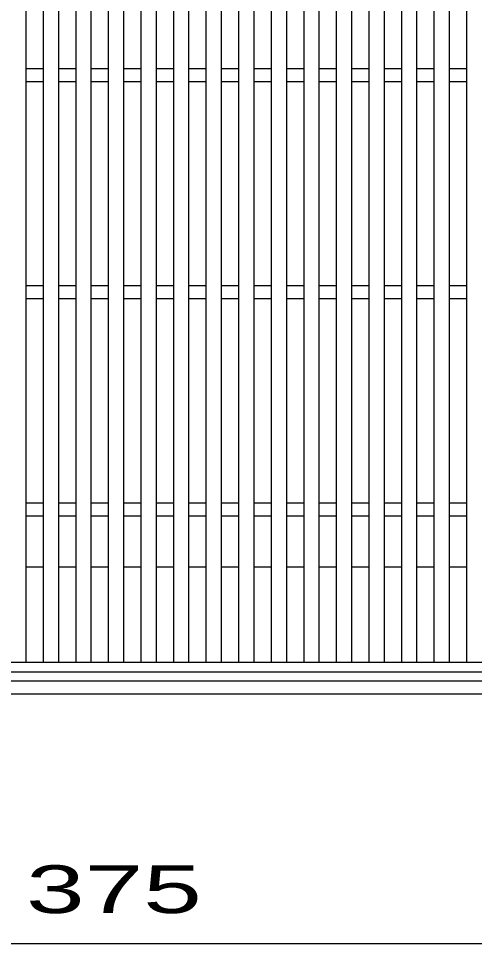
# Model space of a CAD drawing. Units: millimetres, scale not verified. Extents: x -1820 to 1731, y -1282 to 1054.
# Drawn here: x -1154 to -944, y -251 to 175 of the extents above; entities that cross this region are included whole.
import ezdxf
from ezdxf.enums import TextEntityAlignment as Align

# ---------------------------------------------------------------- set-up
doc = ezdxf.new("R2010")
doc.units = ezdxf.units.MM
doc.header["$LTSCALE"] = 10
for name, color, linetype, lineweight in [('16', 3, 'Continuous', 25), ('19', 6, 'Continuous', 25), ('22', 2, 'Continuous', 25)]:
    doc.layers.add(name, color=color, linetype=linetype, lineweight=lineweight)
doc.styles.add('ベクトル', font='')
doc.styles.get('ベクトル').set_extended_font_data('ベクトル')

msp = doc.modelspace()

# ---------------------------------------------------------------- linework, layer by layer
at = {"layer": '16'}
for p, q in [((-1150.5, -121.5), (-1150.5, 419.5)), ((-1142.5, -121.5), (-1142.5, 419.5)), ((-1135.5, -121.5), (-1135.5, 419.5)), ((-1127.5, -121.5), (-1127.5, 419.5)), ((-1120.5, -121.5), (-1120.5, 419.5)), ((-1112.5, -121.5), (-1112.5, 419.5)), ((-1105.5, -121.5), (-1105.5, 419.5)), ((-1097.5, -121.5), (-1097.5, 419.5)), ((-1090.5, -121.5), (-1090.5, 419.5)), ((-1082.5, -121.5), (-1082.5, 419.5)), ((-1075.5, -121.5), (-1075.5, 419.5)), ((-1067.5, -121.5), (-1067.5, 419.5)), ((-1060.5, -121.5), (-1060.5, 419.5)), ((-1052.5, -121.5), (-1052.5, 419.5)), ((-1045.5, -121.5), (-1045.5, 419.5)), ((-1037.5, -121.5), (-1037.5, 419.5)), ((-1030.5, -121.5), (-1030.5, 419.5)), ((-1022.5, -121.5), (-1022.5, 419.5)), ((-1015.5, -121.5), (-1015.5, 419.5)), ((-1007.5, -121.5), (-1007.5, 419.5)), ((-1000.5, -121.5), (-1000.5, 419.5)), ((-992.5, -121.5), (-992.5, 419.5)), ((-985.5, -121.5), (-985.5, 419.5)), ((-977.5, -121.5), (-977.5, 419.5)), ((-970.5, -121.5), (-970.5, 419.5)), ((-962.5, -121.5), (-962.5, 419.5)), ((-955.5, -121.5), (-955.5, 419.5)), ((-947.5, -121.5), (-947.5, 419.5)), ((-1150.5, 152), (-1142.5, 152)), ((-1135.5, 152), (-1127.5, 152)), ((-1120.5, 152), (-1112.5, 152)), ((-1105.5, 152), (-1097.5, 152)), ((-1090.5, 152), (-1082.5, 152)), ((-1075.5, 152), (-1067.5, 152)), ((-1060.5, 152), (-1052.5, 152)), ((-1045.5, 152), (-1037.5, 152)), ((-1030.5, 152), (-1022.5, 152)), ((-1015.5, 152), (-1007.5, 152)), ((-1000.5, 152), (-992.5, 152)), ((-985.5, 152), (-977.5, 152)), ((-970.5, 152), (-962.5, 152)), ((-955.5, 152), (-947.5, 152)), ((-1150.5, 146), (-1142.5, 146)), ((-1135.5, 146), (-1127.5, 146)), ((-1120.5, 146), (-1112.5, 146)), ((-1105.5, 146), (-1097.5, 146)), ((-1090.5, 146), (-1082.5, 146)), ((-1075.5, 146), (-1067.5, 146)), ((-1060.5, 146), (-1052.5, 146)), ((-1045.5, 146), (-1037.5, 146)), ((-1030.5, 146), (-1022.5, 146)), ((-1015.5, 146), (-1007.5, 146)), ((-1000.5, 146), (-992.5, 146)), ((-985.5, 146), (-977.5, 146)), ((-970.5, 146), (-962.5, 146)), ((-955.5, 146), (-947.5, 146)), ((-1150.5, 52), (-1142.5, 52)), ((-1135.5, 52), (-1127.5, 52)), ((-1120.5, 52), (-1112.5, 52)), ((-1105.5, 52), (-1097.5, 52)), ((-1090.5, 52), (-1082.5, 52)), ((-1075.5, 52), (-1067.5, 52)), ((-1060.5, 52), (-1052.5, 52)), ((-1045.5, 52), (-1037.5, 52)), ((-1030.5, 52), (-1022.5, 52)), ((-1015.5, 52), (-1007.5, 52)), ((-1000.5, 52), (-992.5, 52)), ((-985.5, 52), (-977.5, 52)), ((-970.5, 52), (-962.5, 52)), ((-955.5, 52), (-947.5, 52)), ((-1150.5, 46), (-1142.5, 46)), ((-1135.5, 46), (-1127.5, 46)), ((-1120.5, 46), (-1112.5, 46)), ((-1105.5, 46), (-1097.5, 46)), ((-1090.5, 46), (-1082.5, 46)), ((-1075.5, 46), (-1067.5, 46)), ((-1060.5, 46), (-1052.5, 46)), ((-1045.5, 46), (-1037.5, 46)), ((-1030.5, 46), (-1022.5, 46)), ((-1015.5, 46), (-1007.5, 46)), ((-1000.5, 46), (-992.5, 46)), ((-985.5, 46), (-977.5, 46)), ((-970.5, 46), (-962.5, 46)), ((-955.5, 46), (-947.5, 46)), ((-1150.5, -48), (-1142.5, -48)), ((-1135.5, -48), (-1127.5, -48)), ((-1120.5, -48), (-1112.5, -48)), ((-1105.5, -48), (-1097.5, -48)), ((-1090.5, -48), (-1082.5, -48)), ((-1075.5, -48), (-1067.5, -48)), ((-1060.5, -48), (-1052.5, -48)), ((-1045.5, -48), (-1037.5, -48)), ((-1030.5, -48), (-1022.5, -48)), ((-1015.5, -48), (-1007.5, -48)), ((-1000.5, -48), (-992.5, -48)), ((-985.5, -48), (-977.5, -48)), ((-970.5, -48), (-962.5, -48)), ((-955.5, -48), (-947.5, -48)), ((-1150.5, -54), (-1142.5, -54)), ((-1135.5, -54), (-1127.5, -54)), ((-1120.5, -54), (-1112.5, -54)), ((-1105.5, -54), (-1097.5, -54)), ((-1090.5, -54), (-1082.5, -54)), ((-1075.5, -54), (-1067.5, -54)), ((-1060.5, -54), (-1052.5, -54)), ((-1045.5, -54), (-1037.5, -54)), ((-1030.5, -54), (-1022.5, -54)), ((-1015.5, -54), (-1007.5, -54)), ((-1000.5, -54), (-992.5, -54)), ((-985.5, -54), (-977.5, -54)), ((-970.5, -54), (-962.5, -54)), ((-955.5, -54), (-947.5, -54)), ((-1150.5, -77.5), (-1142.5, -77.5)), ((-1135.5, -77.5), (-1127.5, -77.5)), ((-1120.5, -77.5), (-1112.5, -77.5)), ((-1105.5, -77.5), (-1097.5, -77.5)), ((-1090.5, -77.5), (-1082.5, -77.5)), ((-1075.5, -77.5), (-1067.5, -77.5)), ((-1060.5, -77.5), (-1052.5, -77.5)), ((-1045.5, -77.5), (-1037.5, -77.5)), ((-1030.5, -77.5), (-1022.5, -77.5)), ((-1015.5, -77.5), (-1007.5, -77.5)), ((-1000.5, -77.5), (-992.5, -77.5)), ((-985.5, -77.5), (-977.5, -77.5)), ((-970.5, -77.5), (-962.5, -77.5)), ((-955.5, -77.5), (-947.5, -77.5)), ((-1352.5, -121.5), (-852.5, -121.5)), ((-1157.5, -121.5), (-1150.5, -121.5)), ((-1142.5, -121.5), (-1135.5, -121.5)), ((-1127.5, -121.5), (-1120.5, -121.5)), ((-1112.5, -121.5), (-1105.5, -121.5)), ((-1097.5, -121.5), (-1090.5, -121.5)), ((-1082.5, -121.5), (-1075.5, -121.5)), ((-1067.5, -121.5), (-1060.5, -121.5)), ((-1052.5, -121.5), (-1045.5, -121.5)), ((-1037.5, -121.5), (-1030.5, -121.5)), ((-1022.5, -121.5), (-1015.5, -121.5)), ((-1007.5, -121.5), (-1000.5, -121.5)), ((-992.5, -121.5), (-985.5, -121.5)), ((-977.5, -121.5), (-970.5, -121.5)), ((-962.5, -121.5), (-955.5, -121.5)), ((-947.5, -121.5), (-940.5, -121.5)), ((-852.5, -126), (-1352.5, -126))]:
    msp.add_line(p, q, dxfattribs=at)
at = {"layer": '19'}
for p, q in [((-1355, -130), (-345, -130)), ((-1355, -136), (-345, -136))]:
    msp.add_line(p, q, dxfattribs=at)
at = {"layer": '22', "color": 4}
msp.add_line((-1289, -251), (-914, -251), dxfattribs=at)

# ---------------------------------------------------------------- texts
at = {"layer": '22', "style": 'ベクトル', "width": 1.65}
msp.add_text(' 375 ', height=21.99, dxfattribs=at).set_placement((-1164, -226), align=Align.MIDDLE_LEFT)

doc.saveas('drawing.dxf')
